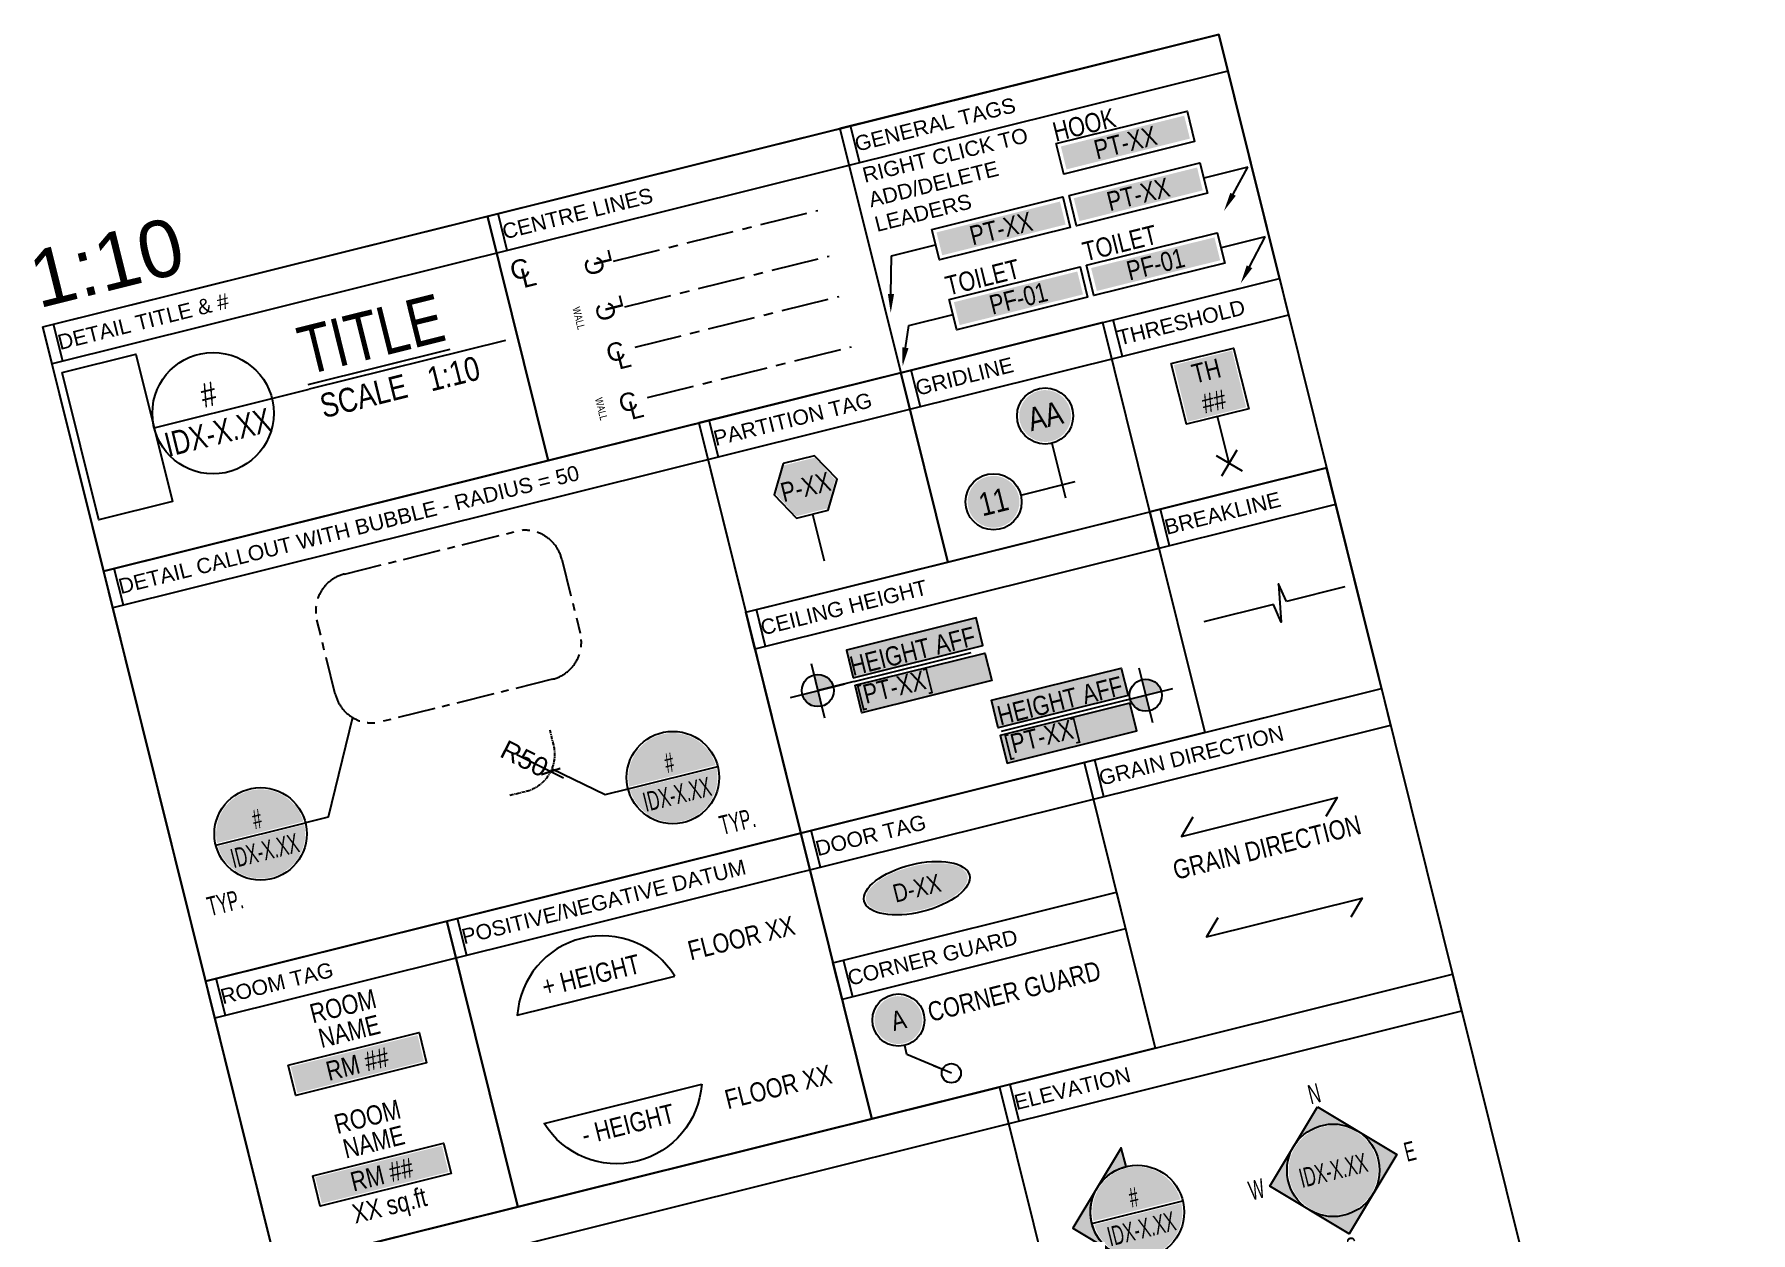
# Model space of a CAD drawing. Header units: inches. Extents: x 122939 to 389145, y 29603 to 574065.
# Drawn here: x 172468 to 174731, y 524306 to 525886 of the extents above; entities that cross this region are included whole.
import ezdxf
from ezdxf import colors
from ezdxf.entities.mleader import LeaderData, LeaderLine
from ezdxf.enums import TextEntityAlignment as Align
from ezdxf.math import Vec2, Vec3

# ---------------------------------------------------------------- set-up
doc = ezdxf.new("R2010")
doc.units = ezdxf.units.IN
doc.header["$MEASUREMENT"] = 0
doc.linetypes.add('CENTER', pattern=[2, 1.25, -0.25, 0.25, -0.25])
for name, color, linetype in [('DA-ANNO-CENTER', 1, 'CENTER'), ('DA-ANNO-DIMENSION', 1, 'Continuous'), ('DA-ANNO-GRIDTAG', 2, 'Continuous'), ('DA-ANNO-ROOMTAG', 2, 'Continuous'), ('DA-ANNOTATION', 2, 'Continuous'), ('DA-BP-HATCH', 8, 'Continuous'), ('DA-TITLEBLOCK', 3, 'Continuous')]:
    doc.layers.add(name, color=color, linetype=linetype)
doc.styles.add('ARIAL', font='arial.ttf')
doc.styles.add('DA', font='arial.ttf')
doc.styles.add('DA-dim', font='arial.ttf')
doc.styles.add('DA-NOTE', font='arial.ttf', dxfattribs={"height": 1})
doc.styles.add('DA-NOTE_0.60', font='arial.ttf', dxfattribs={"width": 0.6})
doc.styles.add('DA-NOTE_0.80', font='arial.ttf', dxfattribs={"width": 0.8, "height": 1})
doc.styles.get("Standard").update_dxf_attribs({"font": 'arial.ttf'})
doc.dimstyles.new('DA-10', dxfattribs={"dimtxt": 25, "dimasz": 18.75, "dimexe": 12.5, "dimexo": 37.5, "dimgap": 6.25, "dimtad": 1, "dimdec": 0, "dimdsep": 46, "dimtxsty": 'DA-dim', "dimblk": 'ARCHTICK', "dimcen": 0, "dimdle": 12.5, "dimadec": 0, "dimazin": 0, "dimtfac": 1, "dimtdec": 0, "dimtix": 1, "dimtmove": 2, "dimatfit": 3, "dimfxl": 1, "dimarcsym": 0})
doc.dimstyles.new('DA-DIM 1_1', dxfattribs={"dimtxt": 0.09375, "dimasz": 0.070312, "dimexe": 0.09375, "dimexo": 0.09375, "dimgap": 0.046875, "dimtad": 1, "dimdec": 3, "dimzin": 3, "dimdsep": 46, "dimlunit": 4, "dimtxsty": 'ARIAL', "dimblk": 'ARCHTICK', "dimcen": 4, "dimdle": 0.09375, "dimclrd": 256, "dimclre": 256, "dimclrt": 256, "dimadec": 0, "dimazin": 0, "dimtfac": 1, "dimtdec": 3, "dimtix": 1, "dimtmove": 2, "dimatfit": 3, "dimfxl": 1, "dimfrac": 2, "dimtolj": 1, "dimtzin": 0, "dimlwd": -1, "dimlwe": -1, "dimarcsym": 0})

# ---------------------------------------------------------------- blocks, each defined once
blk = doc.blocks.new('*U457')
at = {"transparency": 33554687}
h = blk.add_hatch(color=254, dxfattribs=at)
h.dxf.hatch_style = 1
h.paths.add_polyline_path([(-0.0841, 0.1357), (-0.1583, 0), (-0.0841, -0.1357), (0.0841, -0.1357), (0.1583, 0), (0.0841, 0.1357)])
blk.add_line((0, -0.1458), (0, -0.3958))
blk.add_lwpolyline([(-0.0842, 0.1458), (-0.1684, 0), (-0.0842, -0.1458), (0.0842, -0.1458), (0.1684, 0), (0.0842, 0.1458)], close=True)
at = {"style": 'DA-NOTE_0.80', "width": 0.8, "flags": 8}
blk.add_attdef('PARTITIONTYPE', text='', height=0.1, dxfattribs=at).set_placement((0, 0), align=Align.MIDDLE_CENTER)
blk = doc.blocks.new('*U454')
for p, q in [((-0.0347, 0), (-0.4079, 0)), ((0.3463, 0), (0.0347, 0))]:
    blk.add_line(p, q)
blk.add_lwpolyline([(0.0347, 0), (0.0174, 0.0985), (-0.0174, -0.0985), (-0.0347, 0)])
blk = doc.blocks.new('*U455')
at = {"transparency": 33554687}
h = blk.add_hatch(color=254, dxfattribs=at)
h.dxf.hatch_style = 1
h.paths.add_polyline_path([(-0.1557, 0.1515), (0.1557, 0.1515), (0.1557, -0.1515), (-0.1557, -0.1515)])
for p, q in [((0, -0.4121), (0, -0.1625)), ((-0.0552, -0.3568), (0.0552, -0.4673)), ((0.0552, -0.3568), (-0.0552, -0.4673))]:
    blk.add_line(p, q)
blk.add_lwpolyline([(-0.1667, 0.1625), (0.1667, 0.1625), (0.1667, -0.1625), (-0.1667, -0.1625)], close=True)
at = {"layer": 'DA-ANNOTATION', "style": 'DA-NOTE_0.80', "width": 0.8}
for tag, p in [('THRESHOLD', (0, 0.0813)), ('THRESHOLD#', (0, -0.0813))]:
    blk.add_attdef(tag, text='', height=0.1, dxfattribs=at).set_placement(p, align=Align.MIDDLE_CENTER)
blk = doc.blocks.new('*U456')
at = {"transparency": 33554687}
h = blk.add_hatch(color=254, dxfattribs=at)
h.dxf.hatch_style = 1
h.paths.add_polyline_path([(0.6811, 0.02), (-0.0127, 0.02), (-0.0127, 0.1676), (0.6811, 0.1676)])
h = blk.add_hatch(color=256)
h.dxf.hatch_style = 1
edge = h.paths.add_edge_path()
edge.add_line((0.7708, 0), (0.8542, 0))
edge.add_arc((0.7708, 0), 0.0833, 0, 90)
edge.add_line((0.7708, 0.0833), (0.7708, 0))
edge = h.paths.add_edge_path()
edge.add_line((0.7708, -0.0833), (0.7708, 0))
edge.add_line((0.7708, 0), (0.6875, 0))
edge.add_arc((0.7708, 0), 0.0833, 180, 270)
h = blk.add_hatch(color=254, dxfattribs=at)
h.dxf.hatch_style = 1
h.paths.add_polyline_path([(0.6811, -0.02), (-0.0127, -0.02), (-0.0127, -0.1676), (0.6811, -0.1676)])
for p, q in [((0.7708, 0.1458), (0.7708, -0.1458)), ((0, 0), (0.625, 0)), ((0.625, 0), (0.9167, 0)), ((0.625, 0), (0.7708, 0))]:
    blk.add_line(p, q)
blk.add_circle((0.7708, 0), 0.0833)
at = {"layer": 'Defpoints'}
for points in [[(0.6811, 0.02), (-0.0127, 0.02), (-0.0127, 0.1676), (0.6811, 0.1676)], [(0.6811, -0.02), (-0.0127, -0.02), (-0.0127, -0.1676), (0.6811, -0.1676)]]:
    blk.add_lwpolyline(points, close=True, dxfattribs=at)
at = {"style": 'DA-NOTE_0.80', "width": 0.8}
blk.add_attdef('CEILINGHEIGHT', text='', height=0.1, dxfattribs=at).set_placement((0, 0), align=Align.BOTTOM_LEFT)
blk.add_attdef('CEILINGFINISH', text='', height=0.1, dxfattribs=at).set_placement((0, -0.0275), align=Align.TOP_LEFT)
blk = doc.blocks.new('*U458')
at = {"transparency": 33554687}
h = blk.add_hatch(color=254, dxfattribs=at)
h.dxf.hatch_style = 1
h.paths.add_polyline_path([(0, 0.02), (0.6938, 0.02), (0.6938, 0.1676), (0, 0.1676)])
h = blk.add_hatch(color=256)
h.dxf.hatch_style = 1
edge = h.paths.add_edge_path()
edge.add_line((-0.1944, 0), (-0.1111, 0))
edge.add_arc((-0.1944, 0), 0.0833, 0, 90)
edge.add_line((-0.1944, 0.0833), (-0.1944, 0))
edge = h.paths.add_edge_path()
edge.add_line((-0.1944, -0.0833), (-0.1944, 0))
edge.add_line((-0.1944, 0), (-0.2778, 0))
edge.add_arc((-0.1944, 0), 0.0833, 180, 270)
h = blk.add_hatch(color=254, dxfattribs=at)
h.dxf.hatch_style = 1
h.paths.add_polyline_path([(0, -0.02), (0.6938, -0.02), (0.6938, -0.1676), (0, -0.1676)])
for p, q in [((-0.1944, 0.1458), (-0.1944, -0.1458)), ((-0.3403, 0), (-0.0486, 0)), ((-0.1014, 0), (-0.1944, 0)), ((0, 0), (-0.1014, 0)), ((0, 0), (0.625, 0))]:
    blk.add_line(p, q)
blk.add_circle((-0.1944, 0), 0.0833)
at = {"layer": 'Defpoints'}
for points in [[(0, 0.02), (0.6938, 0.02), (0.6938, 0.1676), (0, 0.1676)], [(0, -0.02), (0.6938, -0.02), (0.6938, -0.1676), (0, -0.1676)]]:
    blk.add_lwpolyline(points, close=True, dxfattribs=at)
at = {"style": 'DA-NOTE_0.80', "width": 0.8}
blk.add_attdef('CEILINGHEIGHT', text='', height=0.1, dxfattribs=at).set_placement((0, 0), align=Align.BOTTOM_LEFT)
blk.add_attdef('CEILINGFINISH', text='', height=0.1, dxfattribs=at).set_placement((0, -0.0275), align=Align.TOP_LEFT)
blk = doc.blocks.new('DA - Datum Line_NEW')
blk.add_lwpolyline([(0.4213, 0, 0.727273), (-0.4213, 0)], format="xyb", close=True)
at = {"style": 'DA-NOTE_0.80', "width": 0.8}
blk.add_attdef('HEIGHT', text='', height=0.1, dxfattribs=at).set_placement((0, 0.1085), align=Align.MIDDLE_CENTER)
blk.add_attdef('FLOOR', text='', height=0.1, dxfattribs=at).set_placement((0.5213, 0.1085), align=Align.MIDDLE_LEFT)
blk = doc.blocks.new('*U459')
blk.add_lwpolyline([(0.4213, 0, -0.727273), (-0.4213, 0)], format="xyb", close=True)
at = {"style": 'DA-NOTE_0.80', "width": 0.8}
blk.add_attdef('HEIGHT', text='', height=0.1, dxfattribs=at).set_placement((0, -0.1085), align=Align.MIDDLE_CENTER)
blk.add_attdef('FLOOR', text='', height=0.1, dxfattribs=at).set_placement((0.5213, -0.1086), align=Align.MIDDLE_LEFT)
blk = doc.blocks.new('DA - Door Tag_NEW')
h = blk.add_hatch(color=254)
h.dxf.hatch_style = 1
edge = h.paths.add_edge_path()
edge.add_ellipse((0, 0), major_axis=(-0.2712, 0), ratio=0.423963, start_angle=0, end_angle=360)
blk.add_ellipse((0, 0), major_axis=(-0.2812, 0), ratio=0.444444)
at = {"layer": 'DA-ANNOTATION', "style": 'DA-NOTE_0.80', "width": 0.8, "flags": 8}
blk.add_attdef('DOORTAG', text='', height=0.1, dxfattribs=at).set_placement((0, 0), align=Align.MIDDLE_CENTER)
blk = doc.blocks.new('*U480')
blk.add_lwpolyline([(-0.335, 0.0816), (-0.4167, 0), (0.4167, 0), (0.3354, -0.0813)])
at = {"style": 'DA-NOTE_0.80', "width": 0.8}
blk.add_attdef('GRAINDIRECTION', text='', height=0.1, dxfattribs=at).set_placement((0, -0.1625), align=Align.MIDDLE_CENTER)
blk = doc.blocks.new('*U453')
blk.add_lwpolyline([(-0.3354, 0.0813), (-0.4167, 0), (0.4167, 0), (0.3354, -0.0813)])
at = {"style": 'DA-NOTE_0.80', "width": 0.8}
blk.add_attdef('GRAINDIRECTION', text='', height=0.1, dxfattribs=at).set_placement((0, -0.1625), align=Align.MIDDLE_CENTER)
blk = doc.blocks.new('_ARCHTICK')
at = {"color": 0, "linetype": 'ByBlock', "const_width": 0.15}
blk.add_lwpolyline([(-0.5, -0.5), (0.5, 0.5)], dxfattribs=at)
blk = doc.blocks.new('*U461')
at = {"transparency": 33554687}
h = blk.add_hatch(color=254, dxfattribs=at)
h.dxf.hatch_style = 1
edge = h.paths.add_edge_path()
edge.add_arc((0, 0), 0.1348, 0, 360)
blk.add_line((0, -0.1458), (0, -0.4375))
at = {"color": 2}
blk.add_circle((0, 0), 0.1458, dxfattribs=at)
at = {"style": 'DA-NOTE_0.80', "width": 0.8, "flags": 8}
blk.add_attdef('GRID', text='', height=0.12, dxfattribs=at).set_placement((0, 0), align=Align.MIDDLE_CENTER)
blk = doc.blocks.new('*U462')
at = {"transparency": 33554687}
h = blk.add_hatch(color=254, dxfattribs=at)
h.dxf.hatch_style = 1
edge = h.paths.add_edge_path()
edge.add_arc((0, 0), 0.1348, 0, 360)
blk.add_line((0.1458, 0), (0.4375, 0))
at = {"color": 2}
blk.add_circle((0, 0), 0.1458, dxfattribs=at)
at = {"style": 'DA-NOTE_0.80', "width": 0.8, "flags": 8}
blk.add_attdef('GRID', text='', height=0.12, dxfattribs=at).set_placement((0, 0), align=Align.MIDDLE_CENTER)
blk = doc.blocks.new('DA - Room Tag_NEW')
at = {"transparency": 33554687}
h = blk.add_hatch(color=254, dxfattribs=at)
h.dxf.hatch_style = 1
h.paths.add_polyline_path([(-0.339, -0.011), (0.339, -0.011), (0.339, -0.1515), (-0.339, -0.1515)])
blk.add_lwpolyline([(-0.35, 0), (0.35, 0), (0.35, -0.1625), (-0.35, -0.1625)], close=True)
at = {"layer": 'DA-ANNOTATION', "style": 'DA-NOTE_0.80', "width": 0.8}
for tag, p in [('RM_NAME_1', (0, 0.14875)), ('RM_NAME_2', (0, 0.01375)), ('AREA', (0, -0.325))]:
    blk.add_attdef(tag, text='', height=0.1, dxfattribs=at).set_placement(p, align=Align.BOTTOM_CENTER)
blk.add_attdef('RM_NUMBER', text='', height=0.1, dxfattribs=at).set_placement((0, -0.08125), align=Align.MIDDLE_CENTER)
blk = doc.blocks.new('*U463')
h = blk.add_hatch(color=256)
h.dxf.hatch_style = 1
edge = h.paths.add_edge_path()
edge.add_line((0, -0.3443), (0, -0.243))
edge.add_arc((0, 0), 0.243, 90, 270, ccw=False)
edge.add_line((0, 0.243), (0, 0.3443))
edge.add_line((0, 0.3443), (-0.3443, 0))
edge.add_line((-0.3443, 0), (0, -0.3443))
at = {"layer": 'DA-ANNOTATION', "transparency": 33554687}
h = blk.add_hatch(color=254, dxfattribs=at)
h.dxf.hatch_style = 1
edge = h.paths.add_edge_path()
edge.add_line((-0.2328, 0.01), (0.233, 0.01))
edge.add_arc((0.0001, 0.0021), 0.233, 1.94598, 178.05402)
h = blk.add_hatch(color=254, dxfattribs=at)
h.dxf.hatch_style = 1
edge = h.paths.add_edge_path()
edge.add_line((-0.2328, -0.01), (0.233, -0.01))
edge.add_arc((0.0001, -0.0021), 0.233, 181.94598, 358.05402, ccw=False)
blk.add_line((-0.243, 0), (0.243, 0))
blk.add_lwpolyline([(0, -0.3443), (0, -0.243, -1), (0, 0.243), (0, 0.3443), (-0.3443, 0)], format="xyb", close=True)
blk.add_circle((0, 0), 0.243)
at = {"style": 'DA-NOTE_0.60', "width": 0.6}
blk.add_attdef('VIEWPORT', text='', height=0.1, dxfattribs=at).set_placement((0, 0), align=Align.BOTTOM_CENTER)
blk.add_attdef('SHEET', text='', height=0.1, dxfattribs=at).set_placement((0, -0.0394), align=Align.TOP_CENTER)
blk.add_attdef('NOTE', text='', height=0.1, dxfattribs=at).set_placement((0.1771, -0.3819), align=Align.BOTTOM_LEFT)
blk = doc.blocks.new('*U482')
at = {"layer": 'DA-ANNOTATION', "color": 5, "linetype": 'CENTER', "ltscale": 4}
blk.add_lwpolyline([(5, 13.33), (28.28, 13.33, -0.414214), (33.28, 8.33), (33.28, -1.75, -0.414214), (28.28, -6.75), (5, -6.75, -0.414214), (0, -1.75), (0, 8.33, -0.414214)], format="xyb", close=True, dxfattribs=at)
blk = doc.blocks.new('*U483')
at = {"transparency": 33554687}
h = blk.add_hatch(color=254, dxfattribs=at)
h.dxf.hatch_style = 1
edge = h.paths.add_edge_path()
edge.add_line((-0.2312, 0.0088), (0.2312, 0.0088))
edge.add_arc((0, -0.0001), 0.2314, 2.2052, 177.7948)
h = blk.add_hatch(color=254, dxfattribs=at)
h.dxf.hatch_style = 1
edge = h.paths.add_edge_path()
edge.add_line((-0.2312, -0.0088), (0.2312, -0.0088))
edge.add_arc((0, 0.0001), 0.2314, 182.2052, 357.7948, ccw=False)
blk.add_line((-0.24, 0), (0.24, 0))
blk.add_lwpolyline([(0.609, 0.4707), (0.3615, 0), (0.24, 0)])
blk.add_circle((0, 0), 0.24)
at = {"style": 'DA-NOTE_0.60', "width": 0.6}
blk.add_attdef('VIEWPORT', text='', height=0.1, dxfattribs=at).set_placement((0, 0), align=Align.BOTTOM_CENTER)
blk.add_attdef('SHEET', text='', height=0.1, dxfattribs=at).set_placement((0, -0.0394), align=Align.TOP_CENTER)
blk.add_attdef('NOTE', text='', height=0.1, dxfattribs=at).set_placement((-0.3581, -0.3819), align=Align.BOTTOM_LEFT)
blk = doc.blocks.new('*D498')
at = {"layer": 'DA-ANNO-DIMENSION', "color": 0, "lineweight": -2, "transparency": 16777216}
for p, q in [((173104, 524936.5), (173148.6, 524914)), ((173148.6, 524914), (173165.4, 524905.6))]:
    blk.add_line(p, q, dxfattribs=at)
at = {"layer": 'Defpoints', "color": 0, "transparency": 16777216}
for p in [(173104, 524936.5), (173148.6, 524914)]:
    blk.add_point(p, dxfattribs=at)
at = {"layer": 'DA-ANNO-DIMENSION', "color": 0, "lineweight": -2, "transparency": 16777216, "xscale": 18.75, "yscale": 18.75, "zscale": 18.75, "rotation": 153.2298070248177}
blk.add_blockref('_ARCHTICK', (173148.6, 524914), dxfattribs=at)
at = {"layer": 'DA-ANNO-DIMENSION', "color": 0, "transparency": 16777216, "insert": (173113.9, 524930.9), "char_height": 25, "attachment_point": 5, "rotation": 333.2298, "style": 'DA-dim'}
blk.add_mtext('R50', dxfattribs=at)
blk = doc.blocks.new('*U484')
at = {"transparency": 33554687}
h = blk.add_hatch(color=254, dxfattribs=at)
h.dxf.hatch_style = 1
edge = h.paths.add_edge_path()
edge.add_line((-0.2312, 0.0088), (0.2312, 0.0088))
edge.add_arc((0, -0.0001), 0.2314, 2.2052, 177.7948)
h = blk.add_hatch(color=254, dxfattribs=at)
h.dxf.hatch_style = 1
edge = h.paths.add_edge_path()
edge.add_line((-0.2312, -0.0088), (0.2312, -0.0088))
edge.add_arc((0, 0.0001), 0.2314, 182.2052, 357.7948, ccw=False)
blk.add_line((-0.24, 0), (0.24, 0))
blk.add_lwpolyline([(-0.5981, 0.1953), (-0.3615, 0), (-0.24, 0)])
blk.add_circle((0, 0), 0.24)
at = {"style": 'DA-NOTE_0.60', "width": 0.6}
blk.add_attdef('VIEWPORT', text='', height=0.1, dxfattribs=at).set_placement((0, 0), align=Align.BOTTOM_CENTER)
blk.add_attdef('SHEET', text='', height=0.1, dxfattribs=at).set_placement((0, -0.0394), align=Align.TOP_CENTER)
blk.add_attdef('NOTE', text='', height=0.1, dxfattribs=at).set_placement((0.1771, -0.3819), align=Align.BOTTOM_LEFT)
blk = doc.blocks.new('DA - Multi Elevation Callout_NEW')
h = blk.add_hatch(color=256)
h.dxf.hatch_style = 1
h.paths.add_polyline_path([(0, 0.34), (0.34, 0), (0, -0.34), (-0.34, 0)])
edge = h.paths.add_edge_path(flags=16)
edge.add_arc((0, 0), 0.24, 0, 360)
at = {"layer": 'DA-BP-HATCH', "transparency": 33554687}
h = blk.add_hatch(color=254, dxfattribs=at)
h.dxf.hatch_style = 1
edge = h.paths.add_edge_path()
edge.add_arc((0, 0), 0.2319, 0, 360)
blk.add_lwpolyline([(0, 0.34), (0.34, 0), (0, -0.34), (-0.34, 0)], close=True)
blk.add_circle((0, 0), 0.24)
at = {"style": 'DA-NOTE_0.60', "width": 0.6}
for tag, p in [('VIEWPORT_N', (0, 0.41)), ('VIEWPORT_W', (-0.41, 0)), ('SHEET', (0, 0)), ('VIEWPORT_E', (0.41, 0)), ('VIEWPORT_S', (0, -0.41))]:
    blk.add_attdef(tag, text='', height=0.1, dxfattribs=at).set_placement(p, align=Align.MIDDLE_CENTER)
blk = doc.blocks.new('DA - FINISH TAG_TEST')
at = {"transparency": 16777216}
h = blk.add_hatch(color=254, dxfattribs=at)
h.dxf.hatch_style = 1
h.paths.add_polyline_path([(-0.33, 0.1425), (0.33, 0.1425), (0.33, 0.02), (-0.33, 0.02)])
blk.add_lwpolyline([(-0.35, 0.1625), (0.35, 0.1625), (0.35, 0), (-0.35, 0)], close=True, dxfattribs=at)
at = {"transparency": 16777216, "style": 'DA-NOTE_0.80', "width": 0.8}
blk.add_attdef('NOTE', (-0.35, 0.1825), '', height=0.1, dxfattribs=at)
at = {"layer": 'DA-ANNOTATION', "transparency": 16777216, "style": 'DA-NOTE_0.80', "width": 0.8}
blk.add_attdef('FINISHTAG', text='', height=0.1, dxfattribs=at).set_placement((0, 0.08125), align=Align.MIDDLE_CENTER)
blk = doc.blocks.new('*U470')
at = {"char_height": 0.1, "style": 'DA-NOTE'}
for s, insert, attachment_point in [('C', (0, 0.0669), 5), ('L', (-0.0064, 0.0669), 1)]:
    blk.add_mtext_dynamic_manual_height_columns(s, width=0.09375, gutter_width=90, heights=[0], dxfattribs=dict(at, insert=insert, attachment_point=attachment_point))
blk = doc.blocks.new('*U473')
at = {"layer": 'DA-ANNO-CENTER', "linetype": 'CENTER', "ltscale": 5}
blk.add_line((2.59, 0), (30.32, 0), dxfattribs=at)
at = {"layer": 'DA-ANNO-DIMENSION', "xscale": 24, "yscale": 24, "zscale": 24, "rotation": 90}
blk.add_blockref('*U470', (1.6, 0), dxfattribs=at)
blk = doc.blocks.new('*U474')
at = {"layer": 'DA-ANNO-CENTER', "linetype": 'CENTER', "ltscale": 5}
blk.add_line((2.59, 0), (30.32, 0), dxfattribs=at)
at = {"layer": 'DA-ANNO-DIMENSION', "xscale": 24, "yscale": 24, "zscale": 24}
blk.add_blockref('*U470', (-0.04, -1.56), dxfattribs=at)
at = {"color": 2, "style": 'DA-NOTE_0.80', "width": 0.8}
for tag, p in [('W2?', (-5.41, 0)), ('W1?', (-3.68, 0))]:
    blk.add_attdef(tag, text='', height=1, rotation=270, dxfattribs=at).set_placement(p, align=Align.MIDDLE_CENTER)
blk = doc.blocks.new('*U471')
at = {"layer": 'DA-ANNO-CENTER', "linetype": 'CENTER', "ltscale": 5}
blk.add_line((2.59, 0), (30.32, 0), dxfattribs=at)
at = {"layer": 'DA-ANNO-DIMENSION', "xscale": 24, "yscale": 24, "zscale": 24, "rotation": 90}
blk.add_blockref('*U470', (1.6, 0), dxfattribs=at)
at = {"color": 2, "style": 'DA-NOTE_0.80', "width": 0.8}
for tag, p in [('W2?', (-5.41, 0)), ('W1?', (-3.68, 0))]:
    blk.add_attdef(tag, text='', height=1, rotation=270, dxfattribs=at).set_placement(p, align=Align.MIDDLE_CENTER)
blk = doc.blocks.new('*U472')
at = {"layer": 'DA-ANNO-CENTER', "linetype": 'CENTER', "ltscale": 5}
blk.add_line((2.59, 0), (30.32, 0), dxfattribs=at)
at = {"layer": 'DA-ANNO-DIMENSION', "xscale": 24, "yscale": 24, "zscale": 24}
blk.add_blockref('*U470', (-0.04, -1.56), dxfattribs=at)
blk = doc.blocks.new('*U487')
for p, q in [((0.3937, -0.3937), (1.0236, -0.3937)), ((1.0236, -0.3937), (1.2236, -0.3937)), ((2.2736, -0.3937), (1.2236, -0.3937))]:
    blk.add_line(p, q)
blk.add_circle((0.7087, -0.3937), 0.315)
at = {"layer": 'Defpoints', "color": 8}
blk.add_lwpolyline([(0, 0), (0.3937, 0), (0.3937, -0.7874), (0, -0.7874)], close=True, dxfattribs=at)
at = {"insert": (1.2598, -0.4331), "char_height": 0.125, "attachment_point": 1, "style": 'DA-NOTE_0.80'}
blk.add_mtext_dynamic_manual_height_columns('SCALE   1:10', width=2.322835, gutter_width=30, heights=[0], dxfattribs=at)
at = {"style": 'DA-NOTE_0.80', "width": 0.8}
blk.add_attdef('TITLE', text='', height=0.25, dxfattribs=at).set_placement((1.2236, -0.3937), align=Align.BOTTOM_LEFT)
blk.add_attdef('VIEWPORT', text='', height=0.125, dxfattribs=at).set_placement((0.7087, -0.3937), align=Align.BOTTOM_CENTER)
at = {"style": 'DA-NOTE_0.80', "width": 0.75}
blk.add_attdef('SHEET', text='', height=0.125, dxfattribs=at).set_placement((0.7087, -0.4331), align=Align.TOP_CENTER)
blk = doc.blocks.new('*U460')
at = {"transparency": 33554687}
h = blk.add_hatch(color=254, dxfattribs=at)
h.dxf.hatch_style = 1
edge = h.paths.add_edge_path()
edge.add_arc((0, 0), 0.1244, 0, 360)
blk.add_line((0, -0.184), (0, -0.1354))
blk.add_circle((0, 0), 0.1354)
at = {"style": 'DA-NOTE_0.80', "width": 0.8}
blk.add_attdef('CORNERGUARDTYPE', text='', height=0.1, dxfattribs=at).set_placement((0, 0), align=Align.MIDDLE_CENTER)
blk.add_attdef('CORNERGUARDNOTE', text='', height=0.1, dxfattribs=at).set_placement((0.1597, 0), align=Align.MIDDLE_LEFT)
blk.add_leader([(0.2, -0.334), (0, -0.184)], dimstyle='DA-DIM 1_1', override={"dimasz": 0.1, "dimldrblk": 'DotBlank'})

msp = doc.modelspace()

# ---------------------------------------------------------------- linework, layer by layer
at = {"color": 7, "elevation": 0}
for points in [[(172478.986, 525500.055), (174029.299, 525885.771), (176471.655, 516069.164), (174921.341, 515683.448)], [(172478.986, 525500.055), (174029.299, 525885.771), (174041.371, 525837.25), (172491.058, 525451.534)], [(174029.299, 525885.771), (173529.92, 525761.526), (173609.976, 525439.754), (174109.356, 525563.999)], [(173065.168, 525645.896), (173529.92, 525761.526), (173609.976, 525439.754), (173145.224, 525324.124)], [(172478.986, 525500.055), (173065.168, 525645.896), (173145.224, 525324.124), (172559.042, 525178.283)], [(172559.042, 525178.283), (174109.356, 525563.999), (174121.428, 525515.478), (172571.114, 525129.763)], [(173876.34, 525506.025), (173609.976, 525439.754), (173672.078, 525190.145), (173938.442, 525256.416)], [(173609.976, 525439.754), (173343.612, 525373.483), (173405.714, 525123.874), (173672.078, 525190.145)], [(172559.042, 525178.283), (173343.612, 525373.483), (173478.145, 524832.749), (172693.576, 524637.55)], [(174171.458, 525314.39), (173938.442, 525256.416), (174010.874, 524965.291), (174243.889, 525023.265)], [(172693.576, 524637.55), (174243.889, 525023.265), (174255.961, 524974.744), (172705.648, 524589.029)], [(173478.145, 524832.749), (173851.99, 524925.761), (173945.686, 524549.168), (173571.841, 524456.156)], [(173011.643, 524716.684), (173478.145, 524832.749), (173571.841, 524456.156), (173105.339, 524340.091)], [(173520.633, 524661.98), (173894.477, 524754.992), (173906.549, 524706.471), (173532.705, 524613.459)], [(172693.576, 524637.55), (173011.643, 524716.684), (173105.339, 524340.091), (172787.272, 524260.956)], [(172787.272, 524260.956), (174337.585, 524646.672), (174349.657, 524598.151), (172799.343, 524212.436)]]:
    msp.add_lwpolyline(points, close=True, dxfattribs=at)
at = {"elevation": 0}
for points in [[(173938.442, 525256.416), (174171.458, 525314.39), (174183.53, 525265.869), (173950.514, 525207.895)], [(173405.714, 525123.874), (173938.442, 525256.416), (174010.874, 524965.291), (173478.145, 524832.749)], [(173405.714, 525123.874), (173938.442, 525256.416), (173950.514, 525207.895), (173417.786, 525075.354)], [(172787.272, 524260.956), (173740.244, 524498.054), (173897.12, 523867.519), (172944.148, 523630.421)]]:
    msp.add_lwpolyline(points, close=True, dxfattribs=at)
at = {"layer": 'DA-ANNOTATION', "color": 5, "linetype": 'CENTER', "ltscale": 4, "elevation": 0}
msp.add_lwpolyline([(173094.747, 524882.702), (173116.063, 524888.006, 0.41421356), (173152.512, 524948.598), (173147.596, 524968.359)], format="xyb", dxfattribs=at)
at = {"layer": 'Defpoints'}
for p, q in [((173555.965, 525716.482, 0), (173543.894, 525765.003, 0)), ((173091.214, 525600.852, 0), (173079.142, 525649.373, 0)), ((173902.386, 525460.981, 0), (173890.314, 525509.501, 0)), ((172505.032, 525455.011, 0), (172492.96, 525503.532, 0)), ((173636.022, 525394.71, 0), (173623.95, 525443.231, 0)), ((173369.658, 525328.439, 0), (173357.586, 525376.96, 0)), ((173964.488, 525211.372, 0), (173952.416, 525259.893, 0)), ((172585.088, 525133.239, 0), (172573.016, 525181.76, 0)), ((173431.76, 525078.83, 0), (173419.688, 525127.351, 0)), ((173878.036, 524880.717, 0), (173865.964, 524929.238, 0)), ((173504.191, 524787.705, 0), (173492.119, 524836.226, 0)), ((173037.689, 524671.64, 0), (173025.617, 524720.161, 0)), ((173546.678, 524616.936, 0), (173534.607, 524665.456, 0)), ((172719.622, 524592.506, 0), (172707.55, 524641.027, 0)), ((173766.29, 524453.01, 0), (173754.218, 524501.531, 0))]:
    msp.add_line(p, q, dxfattribs=at)
at = {"layer": 'Defpoints', "color": 254}
msp.add_line((173520.633, 524661.98, 0), (173894.477, 524754.992, 0), dxfattribs=at)

# ---------------------------------------------------------------- block references
at = {"xscale": 10, "yscale": 10, "zscale": 10, "rotation": 13.97142328298568}
msp.add_blockref('*U482', (172860.236, 525032.911, 0), dxfattribs=at)
at = {"layer": 'DA-ANNO-CENTER', "xscale": 10, "yscale": 10, "zscale": 10, "rotation": 13.97142328298568}
for name, p in [('*U473', (173206.296, 525580.445, 0)), ('*U472', (173234.528, 525466.97, 0))]:
    msp.add_blockref(name, p, dxfattribs=at)
for name, p in [('*U471', (173221.252, 525520.33, 0)), ('*U474', (173250.997, 525400.776, 0))]:
    msp.add_blockref(name, p, dxfattribs=at).add_auto_attribs({'W1?': 'WALL'})
at = {"layer": 'DA-ANNO-DIMENSION', "xscale": 254, "yscale": 254, "zscale": 254, "rotation": 13.97142328298568}
msp.add_blockref('*U470', (173111.948, 525559.635, 0), dxfattribs=at)
at = {"layer": 'DA-ANNO-GRIDTAG'}
ref = msp.add_blockref('*U461', (173800.476, 525382.653, 0), dxfattribs=dict(at, xscale=254, yscale=254, zscale=254, rotation=13.97142328298568))
ref.add_attrib('GRID', 'AA', dxfattribs={"layer": '0', "height": 30.48, "rotation": 13.971423, "style": 'DA-NOTE_0.80', "width": 0.8}).set_placement((173800.476, 525382.653, 0), align=Align.MIDDLE_CENTER)
ref = msp.add_blockref('*U462', (173732.438, 525269.546, 0), dxfattribs=dict(at, xscale=254, yscale=254, zscale=254, rotation=13.97142328298568))
ref.add_attrib('GRID', '11', dxfattribs={"layer": '0', "height": 30.48, "rotation": 13.971423, "style": 'DA-NOTE_0.80', "width": 0.8}).set_placement((173732.438, 525269.546, 0), align=Align.MIDDLE_CENTER)
at = {"layer": 'DA-ANNO-ROOMTAG'}
ref = msp.add_blockref('DA - Room Tag_NEW', (172888.591, 524548.45, 0), dxfattribs=dict(at, xscale=254, yscale=254, zscale=254, rotation=13.97142328298568))
ref.add_attrib('RM_NAME_1', 'ROOM', dxfattribs={"layer": '0', "height": 25.4, "rotation": 13.971423, "style": 'DA-NOTE_0.80', "width": 0.8}).set_placement((172879.469, 524585.115, 0), align=Align.BOTTOM_CENTER)
ref.add_attrib('RM_NAME_2', 'NAME', dxfattribs={"layer": '0', "height": 25.4, "rotation": 13.971423, "style": 'DA-NOTE_0.80', "width": 0.8}).set_placement((172887.748, 524551.839, 0), align=Align.BOTTOM_CENTER)
ref.add_attrib('RM_NUMBER', 'RM ##', dxfattribs={"layer": '0', "height": 25.4, "rotation": 13.971423, "style": 'DA-NOTE_0.80', "width": 0.8}).set_placement((172893.574, 524528.423, 0), align=Align.MIDDLE_CENTER)
ref = msp.add_blockref('DA - Room Tag_NEW', (172920.877, 524402.659, 0), dxfattribs=dict(at, xscale=254, yscale=254, zscale=254, rotation=13.97142328298568))
ref.add_attrib('RM_NAME_1', 'ROOM', dxfattribs={"layer": '0', "height": 25.4, "rotation": 13.971423, "style": 'DA-NOTE_0.80', "width": 0.8}).set_placement((172911.754, 524439.324, 0), align=Align.BOTTOM_CENTER)
ref.add_attrib('RM_NAME_2', 'NAME', dxfattribs={"layer": '0', "height": 25.4, "rotation": 13.971423, "style": 'DA-NOTE_0.80', "width": 0.8}).set_placement((172920.033, 524406.048, 0), align=Align.BOTTOM_CENTER)
ref.add_attrib('RM_NUMBER', 'RM ##', dxfattribs={"layer": '0', "height": 25.4, "rotation": 13.971423, "style": 'DA-NOTE_0.80', "width": 0.8}).set_placement((172925.859, 524382.632, 0), align=Align.MIDDLE_CENTER)
ref.add_attrib('AREA', 'XX sq.ft', dxfattribs={"layer": '0', "height": 25.4, "rotation": 13.971423, "style": 'DA-NOTE_0.80', "width": 0.8}).set_placement((172940.807, 524322.551, 0), align=Align.BOTTOM_CENTER)
at = {"layer": 'DA-ANNOTATION', "color": 254}
ref = msp.add_blockref('DA - FINISH TAG_TEST', (173911.241, 525723.114, 0), dxfattribs=dict(at, xscale=254, yscale=254, zscale=254, rotation=13.97142328298568))
ref.add_attrib('FINISHTAG', 'PT-XX', dxfattribs={"transparency": 16777216, "height": 25.4, "rotation": 13.971423, "style": 'DA-NOTE_0.80', "width": 0.8}).set_placement((173906.259, 525743.141, 0), align=Align.MIDDLE_CENTER)
ref.add_attrib('DESCRIPTION', 'HOOK', (173814.393, 525744.169, 0), dxfattribs={"layer": '0', "height": 25.4, "rotation": 13.971423, "style": 'DA-NOTE_0.80', "width": 0.8})
at = {"layer": 'DA-ANNOTATION', "xscale": 254, "yscale": 254, "zscale": 254, "rotation": 13.97142328298568}
for name, p, values in [('*U455', (174017.878, 525422.002, 0), {'THRESHOLD': 'TH', 'THRESHOLD#': '##'}), ('*U458', (173548.672, 525032.577, 0), {'CEILINGHEIGHT': 'HEIGHT AFF', 'CEILINGFINISH': '[PT-XX]'}), ('*U456', (173743.099, 524967.297, 0), {'CEILINGHEIGHT': 'HEIGHT AFF', 'CEILINGFINISH': '[PT-XX]'}), ('*U483', (172765.969, 524831.755, 0), {'VIEWPORT': '#', 'SHEET': 'IDX-X.XX', 'NOTE': 'TYP.'}), ('*U484', (173309.603, 524905.992, 0), {'VIEWPORT': '#', 'SHEET': 'IDX-X.XX', 'NOTE': 'TYP.'}), ('*U480', (174082.946, 524854.074, 0), {'GRAINDIRECTION': 'GRAIN DIRECTION'}), ('DA - Datum Line_NEW', (173208.243, 524618.552, 0), {'HEIGHT': '+ HEIGHT', 'FLOOR': 'FLOOR XX'}), ('*U460', (173606.996, 524586.323, 0), {'CORNERGUARDTYPE': 'A', 'CORNERGUARDNOTE': 'CORNER GUARD'}), ('*U459', (173243.752, 524475.829, 0), {'HEIGHT': '- HEIGHT', 'FLOOR': 'FLOOR XX'}), ('DA - Multi Elevation Callout_NEW', (174180.388, 524388.247, 0), {'SHEET': 'IDX-X.XX', 'VIEWPORT_N': 'N', 'VIEWPORT_E': 'E', 'VIEWPORT_S': 'S', 'VIEWPORT_W': 'W'}), ('*U463', (173922.002, 524333.205, 0), {'VIEWPORT': '#', 'SHEET': 'IDX-X.XX', 'NOTE': 'TYP.'})]:
    msp.add_blockref(name, p, dxfattribs=at).add_auto_attribs(values)
at = {"layer": 'DA-ANNOTATION'}
ref = msp.add_blockref('*U457', (173484.617, 525289.2, 0), dxfattribs=dict(at, xscale=254, yscale=254, zscale=254, rotation=13.97142328298568))
ref.add_attrib('PARTITIONTYPE', 'P-XX', dxfattribs={"layer": '0', "height": 25.4, "rotation": 13.971423, "style": 'DA-NOTE_0.80', "width": 0.8}).set_placement((173484.617, 525289.2, 0), align=Align.MIDDLE_CENTER)
at = {"layer": 'DA-ANNOTATION', "xscale": 254, "yscale": 254, "zscale": 254, "rotation": 13.97142328298568}
for name, p in [('*U454', (174110.141, 525136.184, 0)), ('*U453', (174115.927, 524721.515, 0))]:
    msp.add_blockref(name, p, dxfattribs=at)
at = {"layer": 'DA-ANNOTATION'}
ref = msp.add_blockref('DA - Door Tag_NEW', (173631.268, 524760.218, 0), dxfattribs=dict(at, xscale=254, yscale=254, zscale=254, rotation=13.97142328298568))
ref.add_attrib('DOORTAG', 'D-XX', dxfattribs={"layer": '0', "height": 23.8125, "rotation": 13.971423, "style": 'DA', "width": 0.8}).set_placement((173631.268, 524760.218, 0), align=Align.MIDDLE_CENTER)
at = {"layer": 'DA-TITLEBLOCK', "xscale": 254, "yscale": 254, "zscale": 254, "rotation": 13.97142328298568}
msp.add_blockref('*U487', (172504.413, 525439.886, 0), dxfattribs=at).add_auto_attribs({'VIEWPORT': '#', 'SHEET': 'IDX-X.XX', 'TITLE': '%%uTITLE'})

# ---------------------------------------------------------------- texts
at = {"style": 'ARIAL'}
msp.add_text('1:10', height=75, rotation=13.971423, dxfattribs=at).set_placement((172472.95, 525524.316, 0))
at = {"color": 7, "char_height": 20, "attachment_point": 1, "rotation": 13.971423, "style": 'ARIAL'}
for s, width, insert in [('GENERAL TAGS ', 440.58199, (173547.515, 525750.446, 0)), ('CENTRE LINES', 299.88878, (173082.763, 525634.817, 0)), ('DETAIL TITLE & #', 241.82757, (172496.581, 525488.976, 0)), ('THRESHOLD', 241.82757, (173893.936, 525494.945, 0)), ('GRIDLINE', 241.82757, (173627.571, 525428.674, 0)), ('PARTITION TAG', 299.88878, (173361.207, 525362.403, 0)), ('DETAIL CALLOUT WITH BUBBLE - RADIUS = 50', 724.41368, (172576.638, 525167.204, 0)), ('BREAKLINE', 241.82757, (173956.038, 525245.337, 0)), ('CEILING HEIGHT', 241.82757, (173423.31, 525112.795, 0)), ('GRAIN DIRECTION', 299.88878, (173869.585, 524914.682, 0)), ('DOOR TAG', 299.88878, (173495.741, 524821.67, 0)), ('POSITIVE/NEGATIVE DATUM', 578.41842, (173029.239, 524705.605, 0)), ('CORNER GUARD', 299.88878, (173538.228, 524650.9, 0)), ('ROOM TAG', 299.88878, (172711.171, 524626.47, 0)), ('ELEVATION ', 299.88878, (173757.839, 524486.975, 0))]:
    msp.add_mtext_dynamic_manual_height_columns(s, width=width, gutter_width=100, heights=[0], dxfattribs=dict(at, insert=insert))
at = {"color": 7, "insert": (173557.745, 525709.331, 0), "char_height": 20, "width": 780.20238, "attachment_point": 1, "rotation": 13.971423, "style": 'ARIAL'}
msp.add_mtext('RIGHT CLICK TO\\PADD/DELETE \\PLEADERS', dxfattribs=at)

# ---------------------------------------------------------------- dimensions: what is measured, and where the dimension line sits
at = {"layer": 'DA-ANNO-DIMENSION'}
dim = msp.add_radius_dim(center=(173103.991, 524936.526, 0), mpoint=(173148.632, 524914.006, 0), dimstyle='DA-10', override={"dimtad": 2}, dxfattribs=at)
dim.commit()
dim.dimension.update_dxf_attribs({"geometry": '*D498', "text_midpoint": (173113.915, 524930.936, 0), "dimtype": 164})

# ---------------------------------------------------------------- leaders
at = {"layer": 'DA-ANNOTATION'}
ml = msp.add_multileader_block('Standard', dxfattribs=at)
ml.set_content('DA - FINISH TAG_TEST', color=256, scale=254)
ml.set_attribute('FINISHTAG', 'PT-XX', width=0)
ml.set_attribute('NOTE', '', width=0)
ml.set_leader_properties()
ml.build(insert=Vec2(0, 0))
ml.multileader.update_dxf_attribs({"dogleg_length": 60, "arrow_head_size": 25})
ctx = ml.context
ctx.base_point, ctx.char_height, ctx.arrow_head_size, ctx.landing_gap_size, ctx.plane_origin, ctx.plane_x_axis, ctx.plane_y_axis = Vec3(173836.989, 525653.429, 0), 25, 25, 12.5, Vec3(173828.162, 525514.176, 0), Vec3(0.97041627, 0.24143792), Vec3(-0.24143792, 0.97041627)
notes = []
notes.append((ctx, [(1, (1, 1, 0), (174067.754, 525710.843, 0), (-0.97041627, -0.24143792), 60, [(1, [(174036.353, 525653.005, 0)], 0, [])])]))
ctx.block.insert, ctx.block.rotation = Vec3(173928.241, 525654.866, 0), 0.24384734
ml = msp.add_multileader_block('Standard', dxfattribs=at)
ml.set_content('DA - FINISH TAG_TEST', color=256, scale=254)
ml.set_attribute('FINISHTAG', 'PT-XX', width=0)
ml.set_attribute('NOTE', '', width=0)
ml.set_leader_properties()
ml.build(insert=Vec2(0, 0))
ml.multileader.update_dxf_attribs({"dogleg_length": 60, "arrow_head_size": 25})
ctx = ml.context
ctx.base_point, ctx.char_height, ctx.arrow_head_size, ctx.landing_gap_size, ctx.plane_origin, ctx.plane_x_axis, ctx.plane_y_axis = Vec3(173656.09, 525608.422, 0), 25, 25, 12.5, Vec3(173579.335, 525452.269, 0), Vec3(0.97041627, 0.24143792), Vec3(-0.24143792, 0.97041627)
notes.append((ctx, [(0, (1, 1, 0), (173597.865, 525593.936, 0), (0.97041627, 0.24143792), 60, [(0, [(173596.866, 525518.609, 0)], 0, [])])]))
ctx.block.insert, ctx.block.rotation = Vec3(173747.343, 525609.859, 0), 0.24384734
ml = msp.add_multileader_block('Standard', dxfattribs=at)
ml.set_content('DA - FINISH TAG_TEST', color=256, scale=254)
ml.set_attribute('FINISHTAG', 'PF-01', width=0)
ml.set_attribute('NOTE', 'TOILET', width=0)
ml.set_leader_properties()
ml.build(insert=Vec2(0, 0))
ml.multileader.update_dxf_attribs({"dogleg_length": 60, "arrow_head_size": 25})
ctx = ml.context
ctx.base_point, ctx.char_height, ctx.arrow_head_size, ctx.landing_gap_size, ctx.plane_origin, ctx.plane_x_axis, ctx.plane_y_axis = Vec3(173859.902, 525561.333, 0), 25, 25, 12.5, Vec3(173851.076, 525422.08, 0), Vec3(0.97041627, 0.24143792), Vec3(-0.24143792, 0.97041627)
notes.append((ctx, [(1, (1, 1, 0), (174090.667, 525618.747, 0), (-0.97041627, -0.24143792), 60, [(1, [(174058.234, 525557.319, 0)], 0, [])])]))
ctx.block.insert, ctx.block.rotation = Vec3(173951.155, 525562.77, 0), 0.24384734
ml = msp.add_multileader_block('Standard', dxfattribs=at)
ml.set_content('DA - FINISH TAG_TEST', color=256, scale=254)
ml.set_attribute('FINISHTAG', 'PF-01', width=0)
ml.set_attribute('NOTE', 'TOILET', width=0)
ml.set_leader_properties()
ml.build(insert=Vec2(0, 0))
ml.multileader.update_dxf_attribs({"dogleg_length": 60, "arrow_head_size": 25})
ctx = ml.context
ctx.base_point, ctx.char_height, ctx.arrow_head_size, ctx.landing_gap_size, ctx.plane_origin, ctx.plane_x_axis, ctx.plane_y_axis = Vec3(173679.004, 525516.326, 0), 25, 25, 12.5, Vec3(173602.248, 525360.172, 0), Vec3(0.97041627, 0.24143792), Vec3(-0.24143792, 0.97041627)
notes.append((ctx, [(0, (1, 1, 0), (173620.779, 525501.84, 0), (0.97041627, 0.24143792), 60, [(0, [(173612.424, 525447.943, 0)], 0, [])])]))
ctx.block.insert, ctx.block.rotation = Vec3(173770.256, 525517.763, 0), 0.24384734
for ctx, leaders in notes:
    for number, flags, end, landing, length, lines in leaders:
        leader = LeaderData()
        leader.index, (leader.has_last_leader_line, leader.has_dogleg_vector, leader.attachment_direction) = number, flags
        leader.last_leader_point, leader.dogleg_vector, leader.dogleg_length = Vec3(end), Vec3(landing), length
        for number, points, colour, breaks in lines:
            line = LeaderLine()
            line.index, line.vertices, line.color, line.breaks = number, Vec3.list(points), colors.encode_raw_color(colour), breaks
            leader.lines.append(line)
        ctx.leaders.append(leader)

doc.saveas('drawing.dxf')
